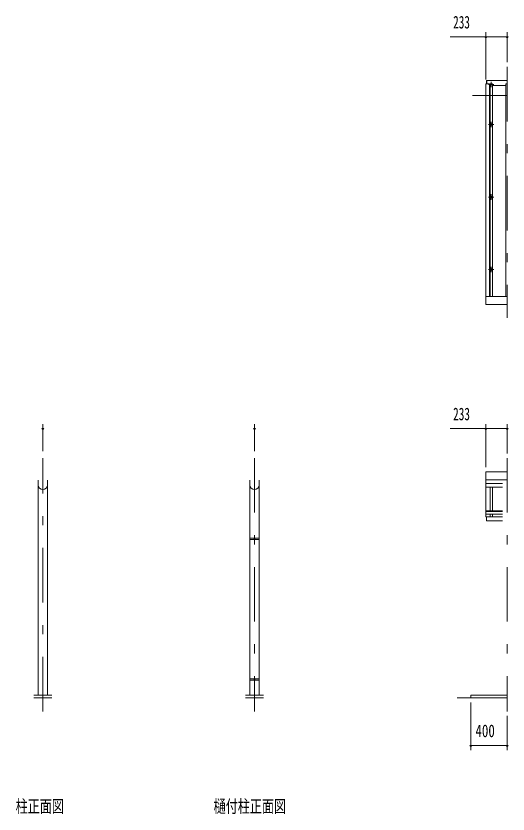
# Model space of a CAD drawing. Units: millimetres, scale not verified. Extents: x -22929 to 22939, y -10500 to 10500.
# Drawn here: x -21795 to -16378, y 866 to 9653 of the extents above; entities that cross this region are included whole.
import ezdxf
from ezdxf.enums import TextEntityAlignment as Align

# ---------------------------------------------------------------- set-up
doc = ezdxf.new("R2010")
doc.units = ezdxf.units.MM
doc.header["$LTSCALE"] = 50
doc.linetypes.add('USER3', pattern=[24, 12, -5, 2, -5])
for name, color, linetype, lineweight in [('0-2_1-05BOLD', 7, 'Continuous', 18), ('0-3_1-25CENTER', 3, 'USER3', 18), ('0-4_1-45THIN', 4, 'Continuous', 18), ('0-5_1-55DIM', 3, 'Continuous', 18)]:
    doc.layers.add(name, color=color, linetype=linetype, lineweight=lineweight)
doc.styles.add('ＭＳ ゴシック', font='')
doc.styles.get('ＭＳ ゴシック').set_extended_font_data('MS Gothic')

msp = doc.modelspace()

# ---------------------------------------------------------------- linework, layer by layer
at = {"layer": '0-2_1-05BOLD'}
for p, q in [((-16610.77, 8904.31), (-16610.77, 8942.67)), ((-16387.78, 6565.11), (-16620.77, 6565.11)), ((-21549.76, 2175.67), (-21549.76, 4543.46)), ((-21448.16, 4543.46), (-21448.16, 2175.67)), ((-19220.03, 4543.46), (-19220.03, 3904.27)), ((-19118.43, 3904.27), (-19118.43, 4543.46)), ((-16387.78, 4543.88), (-16620.78, 4543.88)), ((-16620.78, 4504.8), (-16438.58, 4504.8)), ((-16438.58, 4465.72), (-16620.78, 4465.72)), ((-16620.78, 4205.57), (-16438.58, 4205.57)), ((-16438.58, 4196.18), (-16620.78, 4196.18)), ((-16620.78, 4166.55), (-16438.57, 4166.55)), ((-19220.03, 3888.27), (-19220.03, 2354.27)), ((-19172.28, 3888.27), (-19172.28, 3904.27)), ((-19166.18, 3896.27), (-19172.28, 3896.27)), ((-19166.18, 3904.27), (-19166.18, 3888.27)), ((-19118.43, 2354.27), (-19118.43, 3888.27)), ((-19220.03, 2338.27), (-19220.03, 2175.67)), ((-19172.28, 2338.27), (-19172.28, 2354.27)), ((-19166.18, 2346.27), (-19172.28, 2346.27)), ((-19166.18, 2354.27), (-19166.18, 2338.27)), ((-19118.43, 2175.67), (-19118.43, 2338.27)), ((-21398.96, 2175.67), (-21598.96, 2175.67)), ((-21598.96, 2145.67), (-21398.96, 2145.67)), ((-19269.23, 2175.67), (-19069.23, 2175.67)), ((-19069.23, 2145.67), (-19269.23, 2145.67)), ((-16937.78, 2145.67), (-16387.78, 2145.67))]:
    msp.add_line(p, q, dxfattribs=at)
for points in [[(-16620.78, 8904.31), (-16620.77, 6477.67), (-16387.78, 6477.67)], [(-16580.78, 6565.11), (-16580.78, 8904.31), (-16620.78, 8904.31)], [(-16387.78, 8942.67), (-16615.78, 8942.67), (-16615.78, 8904.31)], [(-16438.57, 4139.38), (-16620.78, 4139.38), (-16620.78, 4634.67), (-16387.78, 4634.67)], [(-16615.78, 4139.38), (-16615.78, 4094.37), (-16438.57, 4094.37)], [(-16387.78, 2175.67), (-16787.78, 2175.67), (-16787.78, 2145.67)]]:
    msp.add_lwpolyline(points, dxfattribs=at)
for points in [[(-19116.82, 3888.27), (-19221.63, 3888.27), (-19221.63, 3904.27), (-19116.82, 3904.27)], [(-19116.82, 2338.27), (-19221.63, 2338.27), (-19221.63, 2354.27), (-19116.82, 2354.27)]]:
    msp.add_lwpolyline(points, close=True, dxfattribs=at)
for centre in [(-16562.77, 8458.52), (-16562.77, 7659.47), (-16562.77, 6860.43)]:
    msp.add_circle(centre, 10, dxfattribs=at)
for centre, radius, start, end in [((-16562.77, 8888.07), 14.5, 46.39838, 133.60162), ((-16562.77, 8909.07), 14.5, 226.3961, 313.6039), ((-21498.96, 4488.48), 50.8, 180, 0), ((-19169.23, 4488.48), 50.8, 180, 0)]:
    msp.add_arc(centre, radius, start, end, dxfattribs=at)
at = {"layer": '0-3_1-25CENTER'}
for p, q in [((-16387.78, 9092.67), (-16387.77, 6327.67)), ((-16592.77, 8898.57), (-16532.77, 8898.57)), ((-16562.77, 8928.57), (-16562.77, 8868.57)), ((-16387.78, 8777.67), (-16767.77, 8777.67)), ((-16592.77, 8458.52), (-16532.77, 8458.52)), ((-16562.77, 8488.51), (-16562.77, 8428.52)), ((-16592.77, 7659.47), (-16532.77, 7659.47)), ((-16562.77, 7629.47), (-16562.77, 7689.48)), ((-16532.77, 6860.43), (-16592.77, 6860.43)), ((-16562.77, 6890.43), (-16562.77, 6830.43)), ((-21498.96, 1995.67), (-21498.96, 4784.67)), ((-19169.23, 4784.67), (-19169.23, 1995.67)), ((-16387.78, 4784.67), (-16387.78, 1995.67))]:
    msp.add_line(p, q, dxfattribs=at)
at = {"layer": '0-4_1-45THIN'}
for p, q in [((-16575.27, 8889.32), (-16580.78, 8889.32)), ((-16575.27, 6565.11), (-16575.27, 8904.31)), ((-16550.27, 8889.32), (-16400.27, 8889.32)), ((-16400.27, 8904.31), (-16387.78, 8904.31)), ((-16400.27, 8904.31), (-16400.27, 6565.11)), ((-16575.28, 4205.57), (-16575.28, 4465.72)), ((-16550.28, 4465.72), (-16550.28, 4205.57)), ((-16575.28, 4166.55), (-16575.28, 4139.38)), ((-16550.28, 4139.38), (-16550.28, 4166.55))]:
    msp.add_line(p, q, dxfattribs=at)
msp.add_lwpolyline([(-16575.27, 8904.31), (-16550.27, 8904.31), (-16550.27, 6565.11)], dxfattribs=at)
at = {"layer": '0-5_1-55DIM'}
for p, q in [((-16620.77, 9423.67), (-17013.27, 9423.67)), ((-16610.78, 9423.67), (-16630.78, 9423.67)), ((-16620.78, 8954.31), (-16620.78, 9473.67)), ((-16620.78, 9423.67), (-16387.78, 9423.67)), ((-16377.78, 9423.67), (-16397.78, 9423.67)), ((-16387.78, 9473.67), (-16387.78, 9142.67)), ((-21488.96, 5109.67), (-21508.96, 5109.67)), ((-21498.96, 4860.67), (-21498.96, 5159.67)), ((-19159.22, 5109.67), (-19179.22, 5109.67)), ((-19169.22, 5159.67), (-19169.22, 4860.67)), ((-16620.78, 5109.67), (-17013.28, 5109.67)), ((-16610.78, 5109.67), (-16630.78, 5109.67)), ((-16620.78, 5159.67), (-16620.78, 4684.67)), ((-16620.78, 5109.67), (-16387.78, 5109.67)), ((-16377.78, 5109.67), (-16397.78, 5109.67)), ((-16387.78, 5159.67), (-16387.78, 4834.67)), ((-16787.78, 1570.67), (-16787.78, 2095.67)), ((-16387.78, 1945.67), (-16387.78, 1570.67)), ((-16777.78, 1620.67), (-16797.78, 1620.67)), ((-16787.78, 1620.67), (-16387.78, 1620.67)), ((-16377.78, 1620.67), (-16397.78, 1620.67))]:
    msp.add_line(p, q, dxfattribs=at)
for centre in [(-16620.78, 9423.67), (-16387.78, 9423.67), (-21498.96, 5109.67), (-19169.22, 5109.67), (-16620.78, 5109.67), (-16387.78, 5109.67), (-16787.78, 1620.67), (-16387.78, 1620.67)]:
    msp.add_arc(centre, 10, 180, 0, dxfattribs=at)

# ---------------------------------------------------------------- texts
at = {"layer": '0-5_1-55DIM', "color": 7, "style": 'ＭＳ ゴシック'}
for s, width, p in [('233', 0.65, (-16981.98, 9473.67)), ('233', 0.65, (-16981.99, 5159.67)), ('400', 0.75, (-16736.51, 1670.67)), ('柱正面図', 0.7, (-21798.96, 839.67)), ('樋付柱正面図', 0.7, (-19619.22, 839.67))]:
    msp.add_text(s, height=139.3, dxfattribs=dict(at, width=width)).set_placement(p, align=Align.BOTTOM_LEFT)

doc.saveas('drawing.dxf')
